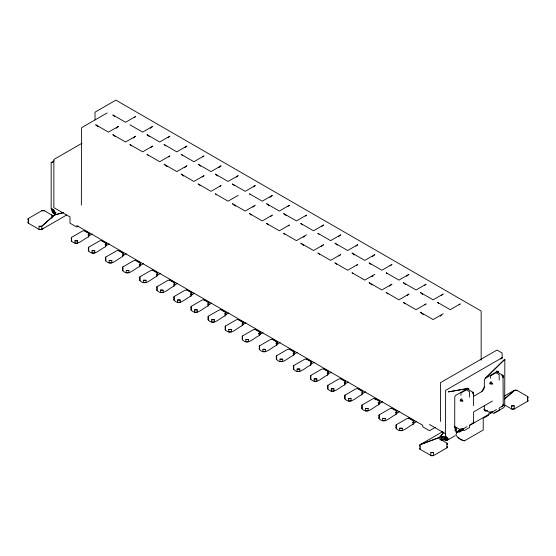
<?xml version="1.0" encoding="UTF-8"?>
<svg xmlns="http://www.w3.org/2000/svg" width="556" height="556" viewBox="0 0 556 556"><rect width="100%" height="100%" fill="white"/><g stroke="black" fill="none" stroke-linecap="round" stroke-linejoin="round"><path stroke-width="0.83" d="M473.622 421.246L473.622 422.803L469.584 425.132L469.584 427.46L464.204 430.573L461.619 429.079M503.222 404.163L503.041 405.039A1.904 1.098 -60 0 1 501.873 406.492M500.907 358.926L502.144 357.71L445.641 390.333L445.46 436.835L444.64 437.085L443.618 436.55L439.977 437.155L420.072 444.71L419.585 445.766L420.072 446.26M54.141 160.872L51.166 162.588L51.166 208.417L53.856 209.966L54.53 211.704L55.871 212.691L54.829 214.79L41.749 226.278L39.059 226.278L39.059 229.392L41.749 229.392L66.56 215.061M460.347 400.174L460.166 401.05L462.856 401.05L461.515 398.721A1.904 1.098 -60 0 0 460.347 400.174L462.856 401.05M489.947 383.084L489.767 383.967L492.456 383.967L491.115 381.631A1.904 1.098 -60 0 0 489.947 383.084L492.456 383.967M71.613 239.643L71.119 240.136L71.613 241.193C77.152 247.121 83.198 238.885 88.432 236.925L89.287 235.654L89.287 233.325L84.575 230.608L82.378 231.094L71.613 237.315L71.119 238.371L71.613 238.865M88.703 249.505L88.209 249.998L88.703 251.062C94.242 256.983 100.288 248.754 105.522 246.788L106.37 245.516L106.37 243.187L101.665 240.47L99.461 240.963L88.703 247.177L88.209 248.24L88.703 248.727M105.786 259.374L105.292 259.867L105.786 260.924C111.325 266.852 117.372 258.616 122.605 256.65L123.46 255.385L123.46 253.056L118.748 250.332L116.551 250.825L105.786 257.039L105.292 258.102L105.786 258.596M122.876 269.236L122.383 269.729L122.876 270.793C128.415 276.714 134.462 268.478 139.695 266.519L140.543 265.247L140.543 262.918L135.838 260.201L133.635 260.695L122.876 266.908L122.383 267.964L122.876 268.458M139.959 279.098L139.466 279.592L139.959 280.655C145.498 286.576 151.552 278.347 156.778 276.381L157.633 275.116L157.633 272.781L152.921 270.063L150.725 270.557L139.959 276.77L139.466 277.833L139.959 278.327M157.049 288.967L156.556 289.461L157.049 290.517C162.588 296.445 168.635 288.21 173.868 286.25L174.716 284.978L174.716 282.65L170.011 279.932L167.808 280.419L157.049 286.639L156.556 287.695L157.049 288.189M174.132 298.829L173.639 299.323L174.132 300.386C179.671 306.307 185.725 298.079 190.951 296.112L191.806 294.84L191.806 292.512L187.094 289.794L184.898 290.288L174.132 296.501L173.639 297.564L174.132 298.058M191.222 308.698L190.729 309.192L191.222 310.248C196.761 316.176 202.808 307.941 208.041 305.981L208.889 304.709L208.889 302.381L204.184 299.656L201.988 300.15L191.222 306.363L190.729 307.426L191.222 307.92M208.305 318.56L207.819 319.054L208.305 320.117C213.845 326.038 219.898 317.803 225.124 315.843L225.979 314.571L225.979 312.243L221.267 309.525L219.071 310.019L208.305 316.232L207.819 317.288L208.305 317.782M225.395 328.429L224.902 328.916L225.395 329.979C230.935 335.907 236.981 327.672 242.214 325.705L243.062 324.44L243.062 322.105L238.357 319.387L236.161 319.881L225.395 326.094L224.902 327.157L225.395 327.651M242.479 338.291L241.992 338.785L242.479 339.841C248.018 345.769 254.071 337.534 259.298 335.574L260.152 334.302L260.152 331.974L255.44 329.256L253.244 329.75L242.479 335.963L241.992 337.019L242.479 337.513M259.569 348.153L259.075 348.647L259.569 349.71C265.108 355.631 271.154 347.403 276.388 345.436L277.235 344.171L277.235 341.836L272.53 339.118L270.334 339.612L259.569 345.825L259.075 346.888L259.569 347.382M276.652 358.022L276.165 358.516L276.652 359.572C282.191 365.5 288.244 357.265 293.471 355.305L294.326 354.033L294.326 351.705L289.613 348.98L287.417 349.474L276.652 355.687L276.165 356.75L276.652 357.244M293.742 367.884L293.248 368.378L293.742 369.441C299.281 375.363 305.327 367.134 310.561 365.167L311.409 363.895L311.409 361.567L306.703 358.849L304.507 359.343L293.742 365.556L293.248 366.619L293.742 367.106M310.825 377.753L310.338 378.24L310.825 379.303C316.364 385.232 322.417 376.996 327.644 375.029L328.499 373.764L328.499 371.429L323.787 368.711L321.59 369.205L310.825 375.418L310.338 376.481L310.825 376.975M327.915 387.615L327.421 388.109L327.915 389.172C333.454 395.094 339.501 386.858 344.734 384.898L345.582 383.626L345.582 381.298L340.877 378.58L338.68 379.074L327.915 385.287L327.421 386.344L327.915 386.837M344.998 397.477L344.511 397.971L344.998 399.034C350.537 404.956 356.591 396.727 361.817 394.76L362.672 393.495L362.672 391.16L357.96 388.442L355.764 388.936L344.998 395.149L344.511 396.213L344.998 396.706M362.088 407.346L361.595 407.84L362.088 408.896C367.627 414.825 373.674 406.589 378.907 404.629L379.762 403.357L379.762 401.029L375.05 398.311L372.854 398.798L362.088 405.011L361.595 406.075L362.088 406.568M379.171 417.208L378.685 417.702L379.171 418.765C384.71 424.687 390.764 416.458 395.99 414.491L396.845 413.219L396.845 410.891L392.133 408.173L389.937 408.667L379.171 414.88L378.685 415.944L379.171 416.43M396.261 427.077L395.768 427.564L396.261 428.627C401.8 434.556 407.847 426.32 413.08 424.353L413.935 423.088L413.935 420.76L409.223 418.036L407.027 418.529L396.261 424.742L395.768 425.806L396.261 426.299M420.072 447.816L419.585 448.873L420.072 449.366L431.692 455.864L433.527 455.579L446.982 447.816L447.476 447.323L446.982 446.26M81.343 205.039L81.572 127.706L107.134 112.951M473.698 396.268L481.628 391.695L484.318 387.032L484.366 379.998A1.904 1.098 -60 0 1 485.318 378.351L504.834 359.259L504.695 406.221L503.653 407.708L494.743 412.622M89.287 233.325L88.432 234.59L88.432 236.925M106.37 243.187L105.522 244.459L105.522 246.788M123.46 253.056L122.605 254.321L122.605 256.65M140.543 262.918L139.695 264.19L139.695 266.519M157.633 272.781L156.778 274.052L156.778 276.381M174.716 282.65L173.868 283.914L173.868 286.25M191.806 292.512L190.951 293.783L190.951 296.112M208.889 302.381L208.041 303.645L208.041 305.981M225.979 312.243L225.124 313.514L225.124 315.843M243.062 322.105L242.214 323.377L242.214 325.705M260.152 331.974L259.298 333.239L259.298 335.574M277.235 341.836L276.388 343.108L276.388 345.436M294.326 351.705L293.471 352.97L293.471 355.305M311.409 361.567L310.561 362.839L310.561 365.167M328.499 371.429L327.644 372.701L327.644 375.029M345.582 381.298L344.734 382.57L344.734 384.898M362.672 391.16L361.817 392.432L361.817 394.76M379.762 401.029L378.907 402.294L378.907 404.629M396.845 410.891L395.99 412.163L395.99 414.491M413.935 420.76L413.08 422.025L413.08 424.353M439.977 437.155L443.577 432.568M440.491 439.608L443.062 436.328M443.987 431.963L439.282 437.558L420.072 444.71L420.072 449.366M440.137 439.761L442.889 436.411M456.045 429.01L454.877 430.254L455.996 429.079M466.825 388.199L468.847 389.36L468.798 388.985A1.904 1.098 -60 0 0 467.846 388.435L456.066 395.191A1.904 1.098 -60 0 0 454.766 397.088L454.718 427.036L456.4 433.054L459.909 429.315M454.718 427.036L456.066 427.814L456.4 433.054L459.833 429.427M485.318 378.351L504.834 359.259M500.928 358.905L502.144 357.71M39.059 226.278L41.749 226.278L54.134 215.193L63.314 212.614M42.986 228.28L41.749 229.392L39.059 229.392L28.293 223.171L27.8 222.115L28.293 221.622M504.341 399.208L515.106 390.048L516.941 390.333L527.707 396.546L528.2 397.609L527.707 398.103M43.027 228.259L41.749 229.392L41.749 226.278M504.667 398.784L514.251 390.333L516.941 390.333M116.176 128.283L118.567 126.309L108.476 132.133L95.695 124.759L98.092 126.726M134.462 117.434L135.657 116.447L125.566 122.271L112.785 114.89L114.578 116.371M133.266 138.145L135.657 136.178L125.566 142.002L112.785 134.621L115.175 136.595M150.349 128.283L152.74 126.309L142.649 132.133L129.868 124.759M150.947 147.521L152.74 146.04L142.649 151.864L129.868 144.484L131.668 145.964M168.037 137.652L169.83 136.178L159.739 142.002L146.958 134.621L149.349 136.595M168.635 156.889L169.83 155.902L159.739 161.733L146.958 154.353L148.153 155.339M185.12 147.521L186.913 146.04L176.829 151.864L164.041 144.484L165.841 145.964M184.522 167.745L186.913 165.771L176.829 171.595L164.041 164.215L167.036 166.682M202.808 156.889L204.003 155.902L193.912 161.733L181.131 154.353L182.326 155.339M202.21 177.114L204.003 175.633L193.912 181.458L181.131 174.084L183.522 176.05M218.696 167.745L221.086 165.771L211.002 171.595L198.214 164.215L200.612 166.188M219.891 186.489L221.086 185.502L211.002 191.327L198.214 183.946L200.014 185.426M236.383 177.114L238.176 175.633L228.085 181.458L215.304 174.084L217.695 176.05M253.466 186.976L255.26 185.502L245.175 191.327L232.394 183.946L234.187 185.426M252.869 207.2L254.662 205.72M269.959 197.338L272.35 195.364L262.258 201.189L249.477 193.815L250.673 194.795M270.557 216.576L272.35 215.096L262.258 220.92L249.477 213.539L251.27 215.019M287.64 206.707L289.433 205.227L279.348 211.058L266.567 203.677L268.958 205.65M288.237 225.945L289.433 224.958L279.348 230.789L266.567 223.408L268.36 224.888M305.327 216.082L306.523 215.096L296.431 220.92L283.65 213.539L286.041 215.513M303.534 237.287L304.73 236.307M321.813 226.438L323.606 224.958L313.521 230.789L300.74 223.408L302.534 224.888M321.215 246.662L323.606 244.689L313.521 250.513L300.74 243.139L303.729 245.599M338.305 236.793L340.696 234.827L330.605 240.651L317.823 233.27L319.019 234.257M338.903 256.031L340.696 254.558L330.605 260.382L317.823 253.001L319.617 254.481M355.986 246.169L357.786 244.689L347.695 250.513L334.914 243.139L337.304 245.106M356.584 265.407L357.786 264.42L347.695 270.244L334.914 262.863L336.707 264.343M372.478 256.524L374.869 254.558L364.778 260.382L351.997 253.001L354.387 254.975M371.881 276.749L373.076 275.762M390.159 265.9L391.959 264.42L381.868 270.244L369.087 262.863L370.88 264.343M389.561 286.125L391.959 284.151L381.868 289.975L369.087 282.594L372.075 285.061M406.651 276.256L409.042 274.282L398.951 280.113L386.17 272.732L387.365 273.719M407.249 295.493L409.042 294.013L398.951 299.837L386.17 292.463L387.963 293.936M424.332 285.631L426.132 284.151L416.041 289.975L403.26 282.594L405.651 284.568M424.93 304.862L426.132 303.882L416.041 309.706L403.26 302.325L405.053 303.805M441.422 295.493L443.215 294.013L433.124 299.837L420.343 292.463L422.734 294.43M440.227 316.211L441.422 315.224M459.11 304.862L460.305 303.882L450.214 309.706L437.433 302.325L438.628 303.312M54.134 215.193A1.904 1.098 0 0 1 51.84 215.019L44.042 210.571L41.749 210.745L28.293 218.515L27.8 219.008L28.293 220.065M446.982 444.71L447.476 444.216L446.982 443.153L439.581 438.879A1.904 1.098 0 0 1 439.282 437.558M504.904 405.129L511.958 409.153L514.251 408.98L527.707 401.21L528.2 400.716L527.707 399.653M82.107 143.17L53.856 159.482L53.856 207.638L70 216.958L70 223.171L76.728 227.056L78.215 226.202M54.53 215.797L54.53 213.462L55.871 212.691M92.15 234L89.287 235.654L87.938 234.875M109.233 243.862L106.37 245.516L105.028 244.744M123.46 255.385L126.323 253.731M238.176 195.364L228.085 201.189L215.304 193.815L216.499 194.795M143.406 263.593L140.543 265.247L139.202 264.468M255.26 205.227L245.175 211.058L232.394 203.677L235.383 206.144M160.496 273.462L157.633 275.116L156.285 274.337M174.716 284.978L177.579 283.324M194.669 293.193L191.806 294.84L190.458 294.068M306.523 234.827L296.431 240.651L283.65 233.27L284.846 234.257M211.76 303.055L208.889 304.709L207.548 303.93M228.843 312.917L225.979 314.571L224.631 313.799M243.062 324.44L245.933 322.786M263.016 332.648L260.152 334.302L258.804 333.524M374.869 274.282L364.778 280.113L351.997 272.732L353.192 273.719M280.106 342.517L277.235 344.171L275.894 343.393M297.189 352.379L294.326 354.033L292.977 353.255M311.409 363.895L314.279 362.241M331.362 372.11L328.499 373.764L327.15 372.986M443.215 313.744L433.124 319.568L420.343 312.187L423.331 314.654M348.452 381.972L345.582 383.626L344.24 382.848M362.672 393.495L365.535 391.841M382.625 401.703L379.762 403.357L378.414 402.579M399.708 411.565L396.845 413.219L395.497 412.448M485.666 378.101L497.099 371.498A1.904 1.098 -60 0 1 498.398 371.894L498.447 372.277L496.425 371.109M416.798 421.434L413.935 423.088L412.587 422.31M435.473 427.272L429.496 430.726L422.768 426.841L422.768 425.291L76.728 225.507M492.456 401.05L473.622 411.926L473.622 422.803M420.072 444.71L442.632 431.685M504.48 395.976L514.251 390.333M440.929 437.009A1.904 1.098 0 0 1 442.277 437.329L443.618 436.55L443.618 439.657L442.277 440.435A1.904 1.098 0 0 0 441.422 440.15M466.894 426.688L461.515 429.795A1.904 1.098 -60 0 1 460.347 429.691L460.166 429.017L462.856 429.017L460.347 429.691M496.494 409.598L491.115 412.705A1.904 1.098 -60 0 1 489.947 412.601L489.767 411.926L492.456 411.926L489.947 412.601M503.041 375.522L503.222 377.746L501.873 375.418A1.904 1.098 -60 0 1 503.041 375.522L503.222 405.713L499.184 408.041L499.184 410.377L493.804 413.483L491.865 412.364M456.4 433.054L463.127 429.169M469.855 425.291L492.275 412.343M459.089 432.276L463.19 429.913M440.929 440.116L443.618 439.657L444.293 440.046L444.64 437.085L445.335 440.491L444.967 437.12L446.308 440.588L445.245 437.037L447.149 440.331L455.218 435.668M484.318 405.817L484.366 410.321A1.904 1.098 -60 0 0 485.318 410.87L487.369 410.571M54.829 214.79L63.148 212.614M467.846 388.435L448.331 391.89L467.499 388.588M77.666 240.804L74.977 240.804L74.977 243.139L77.666 243.139L77.666 240.804L74.977 240.804M94.756 250.673L92.067 250.673L92.067 253.001L94.756 253.001L94.756 250.673L92.067 250.673M111.839 260.535L109.15 260.535L109.15 262.87L111.839 262.87L111.839 260.535L109.15 260.535M128.929 270.404L126.24 270.404L126.24 272.732L128.929 272.732L128.929 270.404L126.24 270.404M146.013 280.266L143.323 280.266L143.323 282.594L146.013 282.594L146.013 280.266L143.323 280.266M163.103 290.135L160.413 290.135L160.413 292.463L163.103 292.463L163.103 290.135L160.413 290.135M180.186 299.997L177.496 299.997L177.496 302.325L180.186 302.325L180.186 299.997L177.496 299.997M197.276 309.859L194.586 309.859L194.586 312.194L197.276 312.194L197.276 309.859L194.586 309.859M214.359 319.728L211.669 319.728L211.669 322.056L214.359 322.056L214.359 319.728L211.669 319.728M231.449 329.59L228.759 329.59L228.759 331.918L231.449 331.918L231.449 329.59L228.759 329.59M248.539 339.459L245.842 339.459L245.842 341.787L248.539 341.787L248.539 339.459L245.842 339.459M265.622 349.321L262.932 349.321L262.932 351.649L265.622 351.649L265.622 349.321L262.932 349.321M282.712 359.183L280.015 359.183L280.015 361.518L282.712 361.518L282.712 359.183L280.015 359.183M299.795 369.052L297.106 369.052L297.106 371.38L299.795 371.38L299.795 369.052L297.106 369.052M316.885 378.914L314.189 378.914L314.189 381.249L316.885 381.249L316.885 378.914L314.189 378.914M333.968 388.783L331.279 388.783L331.279 391.111L333.968 391.111L333.968 388.783L331.279 388.783M351.058 398.645L348.362 398.645L348.362 400.973L351.058 400.973L351.058 398.645L348.362 398.645M368.142 408.507L365.452 408.507L365.452 410.842L368.142 410.842L368.142 408.507L365.452 408.507M385.232 418.376L382.535 418.376L382.535 420.704L385.232 420.704L385.232 418.376L382.535 418.376M514.251 405.866L511.562 405.866L511.562 408.98L514.251 408.98L514.251 405.866L511.562 405.866M402.315 428.238L399.625 428.238L399.625 430.573L402.315 430.573L402.315 428.238L399.625 428.238M433.527 452.473L430.837 452.473L430.837 455.579L433.527 455.579L433.527 452.473L430.837 452.473M485.318 410.87L486.952 410.71M41.749 210.745L44.438 210.745M497.057 371.123L498.398 371.894M496.445 371.637L502.826 375.328M467.457 388.213L468.798 388.985M466.845 388.727L473.225 392.411M483.776 409.112L490.163 412.802M484.318 409.946L485.666 410.724M454.176 426.202L460.563 429.885M429.496 424.513L445.641 433.833M84.151 230.747L89.036 233.569M101.234 240.609L106.126 243.438M118.324 250.478L123.21 253.3M135.407 260.34L140.3 263.162M152.497 270.209L157.383 273.031M169.58 280.071L174.473 282.893M186.67 289.933L191.556 292.762M203.753 299.802L208.646 302.624M220.843 309.664L225.729 312.486M237.926 319.533L242.819 322.355M255.016 329.395L259.902 332.217M272.106 339.264L276.992 342.086M289.19 349.126L294.082 351.948M306.28 358.988L311.165 361.81M323.363 368.857L328.255 371.679M340.453 378.719L345.339 381.541M357.536 388.588L362.429 391.41M374.626 398.45L379.512 401.272M391.709 408.312L396.602 411.141M408.799 418.182L413.685 421.003M190.159 294.284L191.556 295.09M258.505 333.746L259.902 334.552M378.115 402.794L379.512 403.6M51.166 208.417L53.904 210.397L51.305 209.702L54.036 210.849L51.708 211.058L54.252 211.294L52.347 212.392L54.53 211.704L53.181 213.615L54.849 212.044L55.023 213.726M445.641 436.161L448.192 438.844L445.592 436.536L447.788 439.733L445.46 436.835L447.149 440.331M473.441 392.612L473.622 394.836L472.273 392.508A1.904 1.098 -60 0 1 473.441 392.612L473.622 405.713M503.041 405.039L503.222 405.713M527.707 396.546L527.707 401.21M502.144 358.21L502.144 353.046L496.967 350.058L440.456 382.681L440.456 421.517M499.184 380.082L499.184 374.64L495.959 372.777L490.573 375.884L490.573 378.219M488.689 413.636L488.689 415.193L483.227 418.348L483.227 429.997L464.35 440.894A13.316 7.687 0 0 1 458.047 437.273M481.155 360.274L481.155 311.026L115.877 100.136L95.027 112.173L95.027 119.95M469.584 397.172L469.584 391.73L466.359 389.867L460.973 392.974L460.973 395.302M446.982 443.153L446.982 447.816M442.277 437.329L442.277 440.435M396.261 424.742L396.261 428.627M379.171 414.88L379.171 418.765M375.05 398.311L375.05 399.861M362.088 405.011L362.088 408.896M344.998 395.149L344.998 399.034M327.915 385.287L327.915 389.172M310.825 375.418L310.825 379.303M293.742 365.556L293.742 369.441M276.652 355.687L276.652 359.572M259.569 345.825L259.569 349.71M242.479 335.963L242.479 339.841M225.395 326.094L225.395 329.979M208.305 316.232L208.305 320.117M191.222 306.363L191.222 310.248M174.132 296.501L174.132 300.386M157.049 286.639L157.049 290.517M139.959 276.77L139.959 280.655M122.876 266.908L122.876 270.793M105.786 257.039L105.786 260.924M88.703 247.177L88.703 251.062M71.613 237.315L71.613 241.193M51.84 215.019L51.84 218.126M28.293 218.515L28.293 223.171M54.53 213.462A1.904 1.098 0 0 1 55.086 214.241M456.066 427.814A1.904 1.098 -60 0 1 455.114 427.905M484.318 387.032A3.809 2.196 -60 0 1 481.628 391.695M464.559 440.776A14.268 8.236 0 0 1 455.906 434.236M472.947 422.984A1.904 1.098 -60 0 1 472.273 423.582M52.862 162.289L51.166 162.588L52.834 162.296"/></g></svg>
